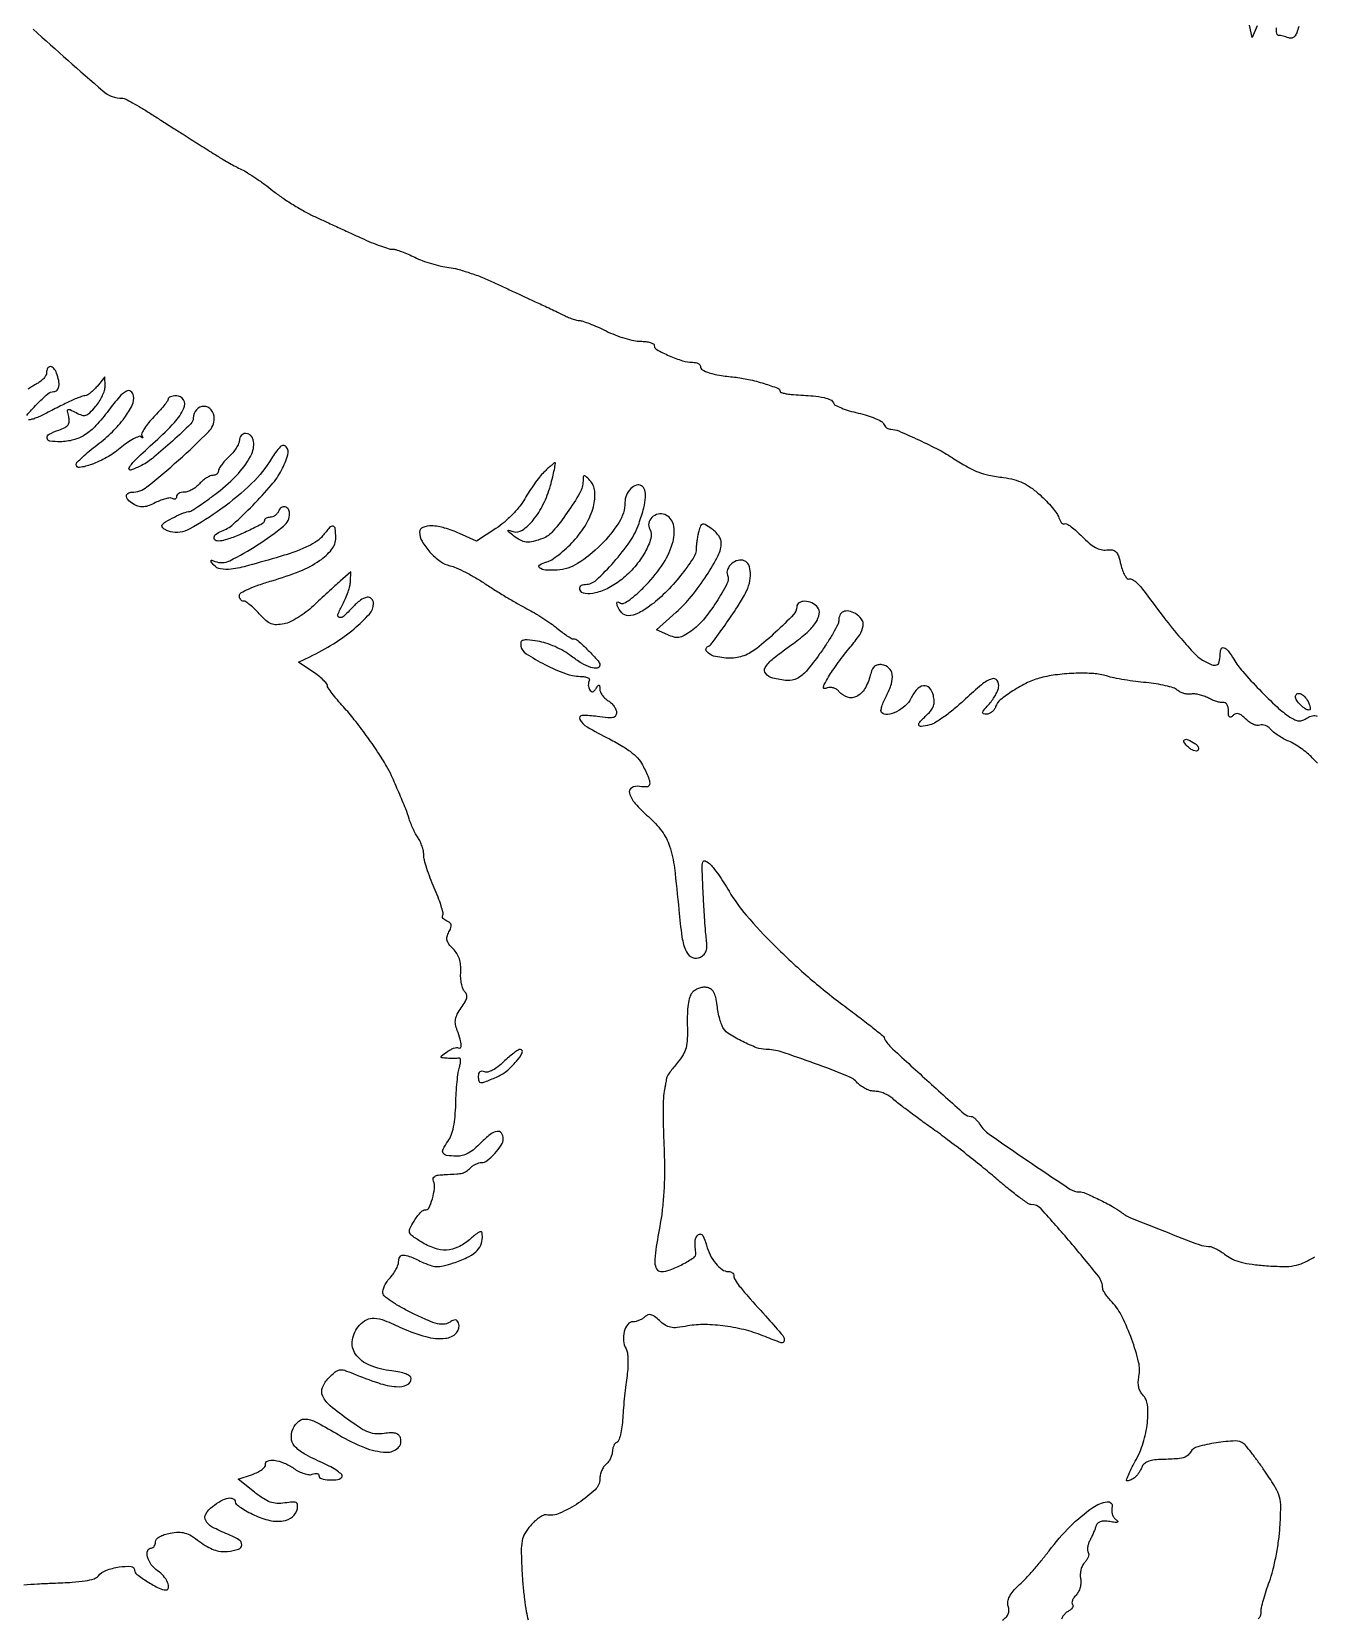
# Model space of a CAD drawing. Extents: x 0 to 1938, y 0 to 2000.
# Drawn here: x 676.5 to 982.5, y 1169.2 to 1547.9 of the extents above; entities that cross this region are included whole.
import ezdxf

# ---------------------------------------------------------------- set-up
doc = ezdxf.new("R2010")
doc.units = 0

msp = doc.modelspace()

# ---------------------------------------------------------------- linework, layer by layer
for points in [[(676.806145, 1548.489458, 0.005051), (693.426925, 1533.769914, 0.180602), (698.167127, 1532, -0.118816), (698.795664, 1531.848501, -0.007071), (700.534502, 1530.927299, -0.010315), (702.586362, 1529.747137, -0.007408), (704.830532, 1528.348252, 0.000751), (707.293769, 1526.766895, 0.000564), (710.009594, 1525.033452, 0.00057), (712.56892, 1523.408056, 0.00131), (714.5, 1522.191814, -0.000651), (716.214574, 1521.115086, -0.00052), (718.059375, 1519.950545, -0.000526), (719.76433, 1518.869289, -0.001333), (721, 1518.079188, 0.010831), (722.17283, 1517.36028, 0.005837), (723.646875, 1516.523008, 0.005811), (725.169509, 1515.704447, 0.009092), (726.5, 1515.039505, -0.027655), (727.960278, 1514.240657, -0.010007), (729.943572, 1512.952896, -0.009889), (732.063367, 1511.453346, -0.011604), (734.010032, 1509.946697, 0.020297), (736.133244, 1508.361639, 0.011685), (738.80792, 1506.619487, 0.011663), (741.580389, 1504.992698, 0.019076), (744.010032, 1503.761087, -0.000031), (746.522822, 1502.605399, -0.000018), (749.558194, 1501.209008, -0.000018), (752.612374, 1499.803704, -0.000029), (755.188075, 1498.618269, 0.009795), (757.483301, 1497.615765, 0.01185), (759.675795, 1496.769116, 0.010522), (761.542507, 1496.142679, 0.075827), (762.477913, 1496, -0.070011), (763.334604, 1495.879453, -0.016209), (764.723635, 1495.431437, -0.016424), (766.303629, 1494.805373, -0.01541), (767.873639, 1494.064465, 0.028286), (769.63783, 1493.286786, 0.01677), (771.816987, 1492.552294, 0.016754), (774.047211, 1491.963656, 0.027548), (775.970113, 1491.634636, -0.0378), (778.076857, 1491.22958, -0.014249), (780.951533, 1490.359175, -0.01402), (784.038715, 1489.23037, -0.016591), (786.886312, 1487.986758, 0.001077), (789.675071, 1486.664371, 0.000954), (792.585354, 1485.29881, 0.000957), (795.211492, 1484.078797, 0.002923), (797, 1483.264732, -0.003122), (798.533833, 1482.565848, -0.002194), (800.251573, 1481.761003, -0.002214), (801.889031, 1480.976097, -0.004636), (803.154292, 1480.348145, 0.017392), (804.269237, 1479.829806, 0.01708), (805.424188, 1479.386831, 0.017236), (806.46181, 1479.068567, 0.06005), (807.154292, 1478.968728, -0.077896), (807.946505, 1478.825623, -0.009965), (809.573448, 1478.224139, -0.011461), (811.486957, 1477.421949, -0.009318), (813.5, 1476.477871, 0.022299), (815.652735, 1475.53564, 0.019308), (817.985937, 1474.738103, 0.019749), (820.157604, 1474.180655, 0.052288), (821.75, 1474.009143, -0.028743), (822.995203, 1473.933986, -0.044915), (824.045313, 1473.712878, -0.056205), (824.779844, 1473.393987, -0.268409), (825, 1473.01342, 0.275386), (825.593192, 1472.018078, 0.020358), (828.559612, 1470.566107, 0.027394), (831.758161, 1469.363242, 0.076381), (834.122124, 1469, -0.047692), (834.840819, 1468.931292, -0.067684), (835.448374, 1468.726045, -0.087854), (835.85788, 1468.423557, -0.192146), (836, 1468.067388, 0.265904), (836.476341, 1467.235017, 0.055024), (838.076682, 1466.517855, 0.037938), (840.594591, 1465.913618, 0.015132), (844.116539, 1465.455245, -0.029322), (847.512713, 1464.914888, -0.021727), (851.1874, 1463.937893, -0.013338), (854.468711, 1462.814031, -0.313214), (855, 1462.049112, 0.323776), (855.163055, 1461.823706, 0.022944), (855.954687, 1461.602554, 0.025461), (857.004223, 1461.41631, 0.015815), (858.25, 1461.300009, -0.006265), (862.901591, 1460.955216, -0.030169), (865.526517, 1460.56698, -0.056856), (867.061358, 1460.057076, -0.206569), (867.731027, 1459.307345, 0.194848), (868.185879, 1458.774413, 0.022628), (869.638166, 1458.101044, 0.024514), (871.515611, 1457.437154, 0.017679), (873.665352, 1456.875582, -0.019258), (875.822745, 1456.304732, -0.025797), (877.724393, 1455.61323, -0.024759), (879.197203, 1454.90204, -0.178104), (879.708122, 1454.318237, 0.076702), (879.996331, 1453.814301, 0.064899), (880.438028, 1453.387232, 0.066794), (880.95979, 1453.098417, 0.093311), (881.482558, 1453, -0.102158), (883.326582, 1452.619264, -0.007318), (888.120512, 1450.46776, -0.011245), (892.96074, 1448.07584, -0.025084), (896.5, 1445.9944, 0.016007), (899.706875, 1444.029261, 0.038444), (902.225377, 1442.840804, 0.039919), (904.838572, 1442.077292, 0.018508), (908.327866, 1441.487466, -0.032282), (910.825007, 1440.994293, -0.046065), (912.945152, 1440.216552, -0.044689), (914.933598, 1439.043525, -0.028112), (917.035166, 1437.349264, -0.017681), (918.565332, 1435.865301, -0.018762), (919.955584, 1434.305058, -0.018724), (921.046763, 1432.878243, -0.07718), (921.529297, 1431.907693, 0.041728), (921.820716, 1431.200228, 0.071179), (922.189482, 1430.679584, 0.106841), (922.572199, 1430.418014, 0.239486), (922.913544, 1430.446567, -0.278466), (923.390577, 1430.45153, -0.023937), (924.454045, 1429.753819, -0.026143), (925.720757, 1428.727862, -0.016995), (927.077154, 1427.420397, 0.024014), (928.774035, 1425.830056, 0.051084), (930.254326, 1424.811019, 0.066852), (931.616522, 1424.286877, 0.087938), (932.943562, 1424.209309, -0.062675), (934.29315, 1424.198314, -0.169372), (935.136024, 1423.771336, -0.112984), (935.733407, 1422.777752, -0.020743), (936.318304, 1420.703449, 0.028298), (936.744398, 1419.275259, 0.046068), (937.281271, 1418.130686, 0.060027), (937.840733, 1417.395622, 0.288114), (938.329298, 1417.276433, -0.199232), (938.891332, 1417.236143, -0.046666), (939.708869, 1416.725701, -0.041031), (940.610076, 1415.913623, -0.030389), (941.46895, 1414.88268, 0.005764), (946.578707, 1408.096102, 0.012583), (950.683696, 1403.041156, 0.014614), (953.947564, 1399.441029, 0.071145), (956.112059, 1397.750471, 0.031614), (958.062565, 1396.789394, 0.188156), (959.176599, 1396.764161, 0.254394), (959.809531, 1397.481076, 0.05632), (960, 1399.166667, -0.087192), (960.243851, 1400.554386, -0.404183), (960.907105, 1400.878623, -0.156298), (961.926365, 1400.1454, -0.02589), (963.279924, 1398.103272, 0.047479), (965.395865, 1395.191738, 0.011892), (969.391412, 1390.877972, 0.012243), (973.620161, 1386.732874, 0.040829), (976.666752, 1384.322618, 0.035285), (977.870443, 1383.637967, 0.100406), (978.801409, 1383.403745, 0.107567), (979.711692, 1383.558105, 0.044019), (980.835476, 1384.129326, -0.085136), (982.076499, 1384.637113, -0.148962), (983.174181, 1384.552174, -0.078331)], [(968.840286, 1549.3151), (967.680573, 1546.5), (967.02169, 1549.5, -0.026364)], [(978.762345, 1549.162667, -0.025692), (978.275871, 1547.617012, -0.090316), (977.745058, 1546.724286, -0.161767), (977.119312, 1546.354736, -0.145798), (976.36699, 1546.412667, 0.017051), (975.715479, 1546.637508, 0.015119), (975.023647, 1546.827471, 0.01536), (974.39035, 1546.960482, 0.044104), (973.943213, 1547, -0.314299), (973.642074, 1547.210045, -0.063844), (973.488485, 1547.880521, -0.046592), (973.484076, 1548.848404, -0.027215)], [(674.597927, 1177.194523, -0.00908), (677.85271, 1177.439716, -0.00604), (681.591093, 1177.607876, 0.008148), (686.124647, 1177.830952, 0.023748), (689.237879, 1178.184089, 0.032242), (691.347904, 1178.666792, 0.153202), (692.362209, 1179.350928, -0.136882), (694.174715, 1180.659628, -0.048767), (697.292132, 1181.475041, -0.052921), (700.151177, 1181.625668, -0.398743), (701, 1180.730525, 0.238433), (701.512749, 1179.716407, 0.018468), (704.106839, 1177.950773, 0.023074), (706.844551, 1176.403049, 0.117639), (708.533927, 1176, 0.395325), (709.093843, 1176.524698, 0.121056), (708.871098, 1177.777044, 0.070414), (707.880638, 1179.365464, 0.073282), (706.5, 1180.591957, -0.09021), (704.992879, 1182.024326, -0.090326), (704.087534, 1183.895061, -0.149359), (704.125846, 1185.370434, -0.32262), (705, 1186, 0.143958), (705.381343, 1186.112118, 0.099489), (705.70625, 1186.427314, 0.083885), (705.925184, 1186.898625, 0.066971), (706, 1187.454687, -0.184204), (706.242359, 1188.09022, -0.07515), (706.965936, 1188.690009, -0.056292), (708.081986, 1189.201376, -0.032946), (709.507785, 1189.567438, -0.039264), (711.46586, 1189.777672, -0.077263), (713.015438, 1189.581779, -0.068101), (714.555437, 1188.901504, -0.024918), (716.522674, 1187.550503, 0.029375), (718.303895, 1186.350457, 0.048405), (719.947236, 1185.58201, 0.054955), (721.545848, 1185.206239, 0.05496), (723.187878, 1185.187752, 0.04978), (725.822782, 1185.71647, 0.326349), (726.583431, 1186.733029, 0.266588), (725.89105, 1187.972075, 0.039909), (723.234973, 1189.289306, -0.026586), (719.531653, 1191.004655, -0.146195), (717.979788, 1192.531475, -0.268206), (718.012707, 1194.107951, -0.090073), (719.597221, 1195.897814, -0.03752), (721.606137, 1197.247299, -0.078751), (723.362422, 1197.907026, -0.16075), (724.51061, 1197.772515, -0.291729), (725, 1197.005123, 0.224691), (725.237178, 1196.503982, 0.021315), (726.351515, 1195.667204, 0.023978), (727.838287, 1194.748442, 0.016543), (729.600902, 1193.847566, 0.053512), (733.246519, 1192.588727, 0.094257), (736.42017, 1192.469338, 0.133979), (738.686388, 1193.472492, 0.176149), (739.838235, 1195.39854, 0.075255), (739.876437, 1196.352431, 0.264561), (739.528989, 1196.831505, 0.12872), (738.700647, 1196.973712, 0.015565), (736.847951, 1196.755689, -0.048598), (734.981534, 1196.660143, -0.073881), (733.390717, 1196.971811, -0.059878), (731.734576, 1197.79353, -0.021873), (729.607426, 1199.324763), (725.714851, 1202.393901), (729.107426, 1203.577323, 0.029947), (730.388638, 1204.112238, 0.044292), (731.429994, 1204.742005, 0.053448), (732.118135, 1205.36937, 0.240602), (732.25, 1205.880373, -0.377098), (732.730242, 1206.756255, -0.12011), (734.335748, 1206.931904, -0.068084), (736.697913, 1206.288159, -0.054242), (739.004847, 1204.996548, 0.037637), (740.198936, 1204.275023, 0.040516), (741.459236, 1203.760928, 0.044186), (742.602647, 1203.507627, 0.124666), (743.409218, 1203.603537, -0.047709), (744.018745, 1203.772926, -0.087471), (744.532708, 1203.773552, -0.137317), (744.869713, 1203.612334, -0.216193), (745, 1203.325097, 0.335238), (745.565292, 1202.57673, 0.054751), (747.474871, 1202.253756, 0.05226), (749.509082, 1202.347946, 0.220085), (750.50291, 1203.004709, 0.357897), (750.433752, 1203.518455, 0.033568), (749.370492, 1204.382659, 0.031163), (747.792169, 1205.357025, 0.018444), (745.802469, 1206.327714, -0.021693), (741.4365, 1208.492909, -0.090896), (739.176533, 1210.339433, -0.163403), (738.406514, 1212.2645, -0.121616), (738.831539, 1214.529614, -0.118041), (740.206564, 1216.292121, -0.205985), (741.96384, 1216.772777, -0.088464), (744.662325, 1215.891203, -0.012622), (749.741638, 1213, 0.041183), (755.828946, 1209.981048, 0.083384), (761.043024, 1208.860476, 0.200821), (763.85711, 1209.891081, 0.306537), (764.425239, 1212.334229, 0.123778), (763.959934, 1212.996148, 0.115959), (763.226027, 1213.379063, 0.076039), (762.136685, 1213.486407, 0.026834), (760.572448, 1213.318044, -0.05843), (758.665285, 1213.233791, -0.072178), (756.929654, 1213.615874, -0.050676), (754.946755, 1214.603379, -0.014918), (752.126052, 1216.504909, -0.018683), (747.700566, 1219.942028, -0.10772), (745.897478, 1222.27262, -0.209641), (745.834219, 1224.341724, -0.101008), (747.326256, 1226.598983, -0.02388), (748.88905, 1228.019224, -0.128384), (749.922929, 1228.499057, -0.123642), (751.078943, 1228.421626, -0.021481), (753.146712, 1227.653044, 0.019512), (759.165262, 1225.388968, 0.059092), (763.445632, 1224.509069, 0.125707), (765.994694, 1224.934593, 0.29713), (767, 1226.476936, 0.249358), (766.706916, 1227.028074, 0.056197), (765.733671, 1227.536023, 0.042277), (764.269895, 1227.963672, 0.021878), (762.385764, 1228.259986, -0.069228), (757.061212, 1229.622265, -0.143008), (753.731069, 1232.275791, -0.198173), (752.963503, 1235.666339, -0.142686), (754.678059, 1239.196753, -0.091691), (756.363116, 1240.484032, -0.135531), (758.175781, 1240.851608, -0.076621), (760.652047, 1240.291896, -0.015114), (764.849297, 1238.490231, 0.043842), (770.480377, 1236.447087, 0.088048), (775.176992, 1236.0479, 0.184099), (777.776457, 1237.319569, 0.278841), (778.28138, 1239.713938, 0.100883), (777.977043, 1240.224979, 0.201134), (777.557763, 1240.420129, 0.121345), (776.957703, 1240.296701, 0.028476), (776.051603, 1239.800154, -0.123555), (774.810475, 1239.399322, -0.077238), (773.281002, 1239.533724, -0.042285), (771.106812, 1240.269555, -0.009631), (767.570093, 1241.89208, -0.013705), (764.97156, 1243.234315, -0.018108), (762.686832, 1244.605119, -0.015653), (760.891336, 1245.854485, -0.142238), (760.320664, 1246.606746, -0.136949), (760.251279, 1247.341113, -0.053496), (760.540158, 1248.327525, -0.047731), (761.102331, 1249.388708, -0.042933), (761.873486, 1250.365332, 0.033228), (762.687284, 1251.355869, 0.031853), (763.375337, 1252.459109, 0.03348), (763.853627, 1253.510257, 0.090265), (764, 1254.314451, -0.12919), (764.299599, 1255.454624, -0.269795), (765.064839, 1255.902825, -0.098676), (766.546815, 1255.611786, -0.013585), (769.434901, 1254.329653, 0.026275), (771.517077, 1253.467837, 0.075459), (773.049423, 1253.17431, 0.069521), (774.670054, 1253.337226, 0.019944), (777.101119, 1254.033372, 0.029), (780.305977, 1255.301399, 0.072996), (782.400375, 1256.675, 0.102987), (783.581828, 1258.264005, 0.10895), (784, 1260.160322, 0.044749), (783.90167, 1261.256798, 0.415607), (783.547928, 1261.500963, 0.123793), (782.873668, 1261.191759, 0.005802), (780.923275, 1259.588894, -0.063377), (778.154048, 1257.802469, -0.101044), (775.430236, 1257.12165, -0.096295), (772.563841, 1257.55038, -0.053327), (769.361911, 1259.085343, -0.013058), (767.209782, 1260.494395, -0.160289), (766.625472, 1261.26763, -0.196823), (766.678756, 1262.163132, -0.021367), (767.674015, 1264.025298, -0.025978), (768.389679, 1265.104616, -0.03597), (769.145905, 1265.985567, -0.039143), (769.840601, 1266.584227, -0.21029), (770.316763, 1266.689954, 0.342712), (771.205643, 1267.135108, 0.040568), (772.04777, 1269.338393, 0.042534), (772.551185, 1271.835, 0.120671), (772.329157, 1273.584614, -0.149367), (772.283711, 1274.234035, -0.203519), (772.624733, 1274.7035, -0.10086), (773.449995, 1274.995401, -0.024685), (774.893011, 1275.125, 0.005812), (777.885806, 1275.280269, 0.047695), (779.233478, 1275.496066, 0.088589), (780.159467, 1275.921655, 0.044496), (781.15, 1276.75, -0.048179), (781.730725, 1277.228429, -0.037662), (782.441039, 1277.632812, -0.038783), (783.16687, 1277.909941, -0.071923), (783.789707, 1278, 0.170693), (785.150165, 1278.47838, 0.03912), (786.952691, 1280.172667, 0.039979), (788.486866, 1282.156682, 0.138471), (788.966731, 1283.690983, 0.168367), (788.548654, 1285.015821, 0.282771), (787.500536, 1285.434892, 0.123424), (785.807907, 1284.686313, 0.037339), (783.711004, 1282.784514, -0.027515), (782.112133, 1281.27617, -0.048698), (780.6211, 1280.247457, -0.059236), (779.19316, 1279.663357, -0.076345), (777.787392, 1279.497337, -0.026053), (775.461666, 1279.700034, -0.233406), (774.638884, 1280.260073, -0.257208), (774.628367, 1281.210947, -0.030898), (775.773001, 1283.060332, 0.066875), (776.543412, 1284.531356, 0.035808), (777.105883, 1286.5074, 0.02932), (777.472754, 1288.983389, 0.016795), (777.638506, 1292, -0.009535), (777.745826, 1294.656639, -0.010014), (777.953484, 1297.264073, -0.009719), (778.221188, 1299.504212, -0.043416), (778.516275, 1300.79259, 0.031233), (778.737512, 1301.660893, 0.063065), (778.780535, 1302.364434, 0.114128), (778.650268, 1302.79755, 0.318339), (778.377769, 1302.924169, -0.032329), (777.912939, 1302.869638, -0.009259), (777.187638, 1302.845241, -0.009278), (776.366421, 1302.848073, -0.009732), (775.55887, 1302.881579, -0.009107), (774.289668, 1302.98224, -0.383908), (774.120136, 1303.167789, -0.236024), (774.258082, 1303.448785, -0.004876), (775.547842, 1304.411324, -0.032355), (776.342596, 1304.917028, -0.04143), (777.134528, 1305.26991, -0.046728), (777.816199, 1305.438884, -0.177626), (778.238972, 1305.352307, 0.352758), (778.738715, 1305.414943, 0.209732), (778.959075, 1306.010503, 0.058823), (778.706281, 1307.427056, 0.017305), (777.992433, 1309.519903, -0.045215), (777.58165, 1310.987296, -0.08965), (777.577117, 1312.19159, -0.080329), (778.000352, 1313.405905, -0.030782), (778.949024, 1314.928411, 0.023162), (779.856782, 1316.337002, 0.081161), (780.240129, 1317.342693, 0.132205), (780.191805, 1318.138115, 0.115975), (779.752481, 1318.847519, -0.111237), (779.321309, 1319.529424, -0.036142), (779.001314, 1320.685561, -0.03397), (778.821493, 1322.062561, -0.032308), (778.825239, 1323.474761, 0.039316), (778.806207, 1325.152069, 0.057167), (778.506514, 1326.599643, 0.061401), (777.909796, 1327.86386, 0.055494), (777.006431, 1328.993569, -0.032933), (776.012929, 1330.127339, -0.104002), (775.579044, 1331.033743, -0.125038), (775.587723, 1331.938674, -0.058321), (776.020206, 1333.037755, 0.032742), (776.48722, 1334.067074, 0.136092), (776.547894, 1334.739764, 0.186044), (776.250278, 1335.226881, 0.072139), (775.548868, 1335.619621, -0.057063), (774.998388, 1335.906494, -0.087713), (774.613352, 1336.279398, -0.118294), (774.450056, 1336.675608, -0.179133), (774.523009, 1337.03723, 0.202579), (774.612882, 1337.616867, 0.013134), (774.144825, 1339.293786, 0.017461), (773.444537, 1341.31598, 0.012024), (772.517266, 1343.556876, -0.012651), (771.553629, 1345.893954, -0.013823), (770.739447, 1348.209302, -0.013357), (770.152558, 1350.221574, -0.064357), (770, 1351.401924, 0.050721), (769.901595, 1352.369499, 0.029229), (769.598943, 1353.501949, 0.028946), (769.157644, 1354.614991, 0.042552), (768.6347, 1355.527494, -0.026574), (768.058178, 1356.462964, -0.014884), (767.453572, 1357.654951, -0.014818), (766.912766, 1358.899204, -0.023306), (766.53107, 1360, 0.024023), (765.697541, 1362.392783, 0.0054), (764.040888, 1366.377147, 0.005423), (762.297595, 1370.326503, 0.023639), (761.131623, 1372.600408, 0.016489), (758.99367, 1376.05602, 0.010428), (756.286553, 1379.946865, 0.010449), (753.435643, 1383.699929, 0.017317), (750.858605, 1386.727657, -0.00978), (749.38045, 1388.412209, -0.013739), (748.133465, 1389.975888, -0.009954), (747.167733, 1391.312135, -0.152645), (747, 1391.848755, 0.184981), (746.818507, 1392.322541, 0.020401), (745.992867, 1393.169846, 0.022714), (744.884657, 1394.126496, 0.016496), (743.571463, 1395.091467), (740.142927, 1397.440738), (742.821463, 1398.717067, 0.029206), (748.453924, 1401.81658, 0.033886), (753.399438, 1405.416466, 0.034548), (757.031769, 1408.910741, 0.186027), (758, 1411.423077, 0.192343), (757.544591, 1412.563126, 0.25355), (756.498506, 1412.902921, 0.116789), (754.880137, 1412.189721, 0.042275), (753, 1410.5, -0.017146), (750.821088, 1408.334469, -0.271936), (749.841109, 1408.118414, -0.439269), (749.525283, 1408.808923, -0.023315), (750.690744, 1411.25, 0.023169), (751.363524, 1412.658089, 0.019649), (751.944547, 1414.20122, 0.020104), (752.362262, 1415.650548, 0.051215), (752.51265, 1416.732878), (752.592451, 1418.965756), (750.046536, 1416.732878, 0.004262), (748.803728, 1415.623998, 0.001706), (747.120659, 1414.08583, 0.001688), (745.317628, 1412.415425, 0.00213), (743.661217, 1410.857181, -0.028173), (741.959211, 1409.415435, -0.024258), (740.021122, 1408.095304, -0.024987), (738.141831, 1407.06988, -0.062225), (736.660906, 1406.570492, -0.042946), (734.87664, 1406.364195, -0.104061), (733.577532, 1406.598051, -0.08813), (732.354246, 1407.367183, -0.025097), (730.764096, 1408.963311, 0.017056), (729.642258, 1410.126165, 0.022144), (728.533974, 1411.107973, 0.020583), (727.561806, 1411.831066, 0.150715), (727.014096, 1412, -0.127315), (726.627356, 1412.100098, -0.100755), (726.297891, 1412.381777, -0.089554), (726.076399, 1412.803136, -0.076482), (726, 1413.299666, -0.26928), (726.373815, 1413.943437, -0.021963), (728.175897, 1414.869545, -0.023623), (730.649058, 1415.867573, -0.013083), (733.75, 1416.861428, 0.023706), (740.434627, 1419.161522, 0.053572), (745.162184, 1421.657959, 0.078213), (748.026969, 1424.321404, 0.167977), (749, 1427.136001, 0.025849), (748.887456, 1429.311458, 0.347093), (748.366581, 1429.846973, 0.247017), (747.537425, 1429.541254, 0.016676), (745.860609, 1427.549923, -0.079436), (744.518916, 1426.310641, -0.034006), (742.393806, 1425.096098, -0.026688), (739.49931, 1423.879595, -0.013252), (735.716689, 1422.634456, -0.006062), (728.150984, 1420.464022, -0.034213), (724.035521, 1419.634693, -0.072347), (721.515981, 1419.66994, -0.181877), (719.945776, 1420.565336, -0.009263), (719.29905, 1421.374643, -0.229636), (719.242648, 1421.646962, -0.428457), (719.418438, 1421.746214, -0.017703), (720.177936, 1421.485214, 0.209733), (723.696902, 1421.650957, 0.027604), (730.354129, 1425.424991, 0.027128), (736.549969, 1429.896779, 0.22661), (738, 1432.931881, 0.145171), (737.69982, 1433.943973, 0.191568), (736.921591, 1434.494391, 0.204853), (736.019699, 1434.342287, 0.159634), (735.385948, 1433.563382, -0.071345), (735.052528, 1432.965703, -0.06366), (734.553054, 1432.459243, -0.066843), (733.97037, 1432.116502, -0.099885), (733.393011, 1432, 0.051806), (732.859187, 1431.94454, 0.070979), (732.405827, 1431.779687, 0.090203), (732.098881, 1431.53631, 0.178145), (731.988527, 1431.25, -0.271666), (731.541481, 1430.51397, -0.00999), (728.52558, 1428.965013, -0.018245), (725.227918, 1427.500271, -0.027492), (722.25, 1426.491746, -0.090215), (720.713748, 1426.350583, -0.325413), (720.015574, 1426.959877, -0.287476), (720.344456, 1427.902202, -0.083474), (721.75, 1428.685801, 0.098741), (724.504198, 1430.332524, 0.014592), (729.205201, 1434.844627, 0.016861), (733.677828, 1439.713577, 0.05695), (736.097185, 1443.284296, 0.04386), (737.596017, 1446.888883, 0.261538), (737.196134, 1448.810045, 0.444076), (735.77737, 1448.835772, 0.054938), (733.687932, 1446.048856, -0.068434), (728.983603, 1440.113618, -0.034231), (721.615525, 1433.964179, -0.030564), (714.044714, 1429.154726, -0.18992), (709.56906, 1428.572023, -0.039194), (708.63236, 1428.886863, -0.070025), (707.937802, 1429.305492, -0.109937), (707.582696, 1429.754122, -0.256444), (707.60405, 1430.168357, -0.12482), (708.395728, 1430.934281, -0.01602), (710.49913, 1432.052087, -0.01909), (712.706254, 1433.033127, -0.066096), (714.218579, 1433.416206, 0.118233), (714.69026, 1433.589164, 0.003565), (716.435537, 1434.767769, 0.006882), (718.474615, 1436.207714, 0.00468), (720.7566, 1437.899605, 0.045389), (725.760367, 1442.4507, 0.074976), (728.943751, 1447.181082, 0.165987), (729.321212, 1450.486478, 0.352478), (727.440983, 1452, 0.112726), (726.891291, 1451.874476, 0.100204), (726.423289, 1451.519622, 0.09422), (726.10929, 1450.989104, 0.086851), (726, 1450.364671, -0.106452), (725.830568, 1449.577877, -0.034964), (725.265625, 1448.529124, -0.033001), (724.456726, 1447.419672, -0.031866), (723.5, 1446.41242, 0.020757), (722.542881, 1445.448539, 0.025344), (721.734375, 1444.468317, 0.025178), (721.15071, 1443.594085, 0.1354), (721, 1443.047749, -0.127522), (720.896406, 1442.648175, -0.100751), (720.604903, 1442.307776, -0.089485), (720.168846, 1442.078927, -0.07635), (719.654988, 1442, 0.105367), (719.01364, 1441.863329, 0.036283), (718.173392, 1441.4125, 0.034148), (717.29186, 1440.765355, 0.033439), (716.5, 1440, -0.044853), (715.671193, 1439.234689, -0.038833), (714.679733, 1438.5875, -0.040713), (713.682053, 1438.142791, -0.084684), (712.845012, 1438, 0.055452), (712.139242, 1437.921486, 0.075013), (711.541972, 1437.688914, 0.094424), (711.141368, 1437.345025, 0.169892), (711, 1436.940983, -0.104653), (710.92448, 1436.584122, -0.17987), (710.714877, 1436.369268, -0.164687), (710.400092, 1436.332782, -0.085841), (710.029368, 1436.48185, 0.163897), (709.460971, 1436.614138, 0.035382), (708.451329, 1436.443973, 0.033375), (707.254769, 1436.068016, 0.026529), (706.020336, 1435.510516, -0.02791), (704.450908, 1434.806934, -0.066455), (703.209623, 1434.512465, -0.082608), (702.108186, 1434.583754, -0.065574), (700.990969, 1435.004833, -0.060451), (699.643692, 1435.950792, -0.159651), (699.063984, 1436.960325, -0.304595), (699.362095, 1437.692406, -0.149283), (700.369372, 1438, 0.169881), (703.943016, 1439.250273, 0.014425), (711.487577, 1445.63013, 0.013443), (718.694709, 1452.448414, 0.199129), (720, 1455.595959, 0.170812), (719.283776, 1457.63131, 0.223329), (717.53402, 1458.486553, 0.225158), (715.770653, 1457.682639, 0.172078), (715.015313, 1455.671645, -0.198741), (714.42158, 1454.308765, -0.006632), (710.037271, 1450.188921, -0.012542), (705.621603, 1446.34751, -0.050617), (702.65707, 1444.363743, -0.043058), (700.130537, 1443.28803, -0.685991), (699.716315, 1443.795338, -0.072844), (701.267543, 1445.780806, -0.006432), (705.940476, 1450.127748, 0.02191), (710.499204, 1454.639536, 0.077959), (712.782256, 1458.040818, 0.24703), (712.684695, 1460.038064, 0.265386), (711, 1461, 0.03804), (710.234111, 1460.941647, 0.056966), (709.5875, 1460.765547, 0.074839), (709.146194, 1460.50751, 0.226849), (709, 1460.201864, -0.158887), (708.846771, 1459.731842, -0.011312), (707.999803, 1458.624393, -0.015037), (706.899401, 1457.332691, -0.010746), (705.595074, 1455.952539, 0.021371), (704.3318, 1454.557622, 0.031357), (703.356388, 1453.221188, 0.032098), (702.733349, 1452.090475, 0.243031), (702.7554, 1451.500675, -0.020494), (702.938762, 1451.142549, -0.2796), (702.92292, 1451.00302, -0.404685), (702.810199, 1450.986746, -0.027117), (702.531924, 1451.211734, 0.289475), (701.996821, 1451.303911, 0.027122), (700.736, 1450.699223, 0.028178), (699.199086, 1449.740431, 0.018093), (697.525713, 1448.467557, -0.042872), (694.322123, 1446.272184, -0.04085), (690.74004, 1444.614443, -0.050543), (687.869071, 1443.878973, -0.478614), (687.056949, 1444.625, -0.181787), (687.284064, 1445.1273, -0.009779), (688.562656, 1446.359573, -0.014251), (690.187235, 1447.781273, -0.009826), (692.102789, 1449.301207, 0.031145), (695.698413, 1452.412849, 0.039724), (698.574079, 1455.719791, 0.044524), (700.435999, 1458.774742, 0.161168), (700.746818, 1461, 0.191357), (700.082893, 1462.061446, 0.299765), (699.044762, 1462.114665, 0.083894), (697.391407, 1460.725849, 0.014385), (694.816405, 1457.515208, -0.025337), (691.786727, 1453.902641, -0.062136), (689.135435, 1451.677853, -0.078113), (686.419161, 1450.47093, -0.062912), (683.25, 1450.035435, -0.037414), (680.809551, 1450.191568, -0.341605), (680.11275, 1450.904778, -0.312514), (680.606686, 1451.829955, -0.034811), (682.926669, 1452.824592, 0.030946), (684.403784, 1453.444412, 0.120359), (685.157495, 1454.077632, 0.157744), (685.424515, 1454.884522, 0.065707), (685.28036, 1456.035903, -0.016922), (684.985065, 1457.344518, -0.327742), (685.153936, 1457.698323, -0.239671), (685.604492, 1457.708049, -0.010629), (687.039511, 1456.978854, 0.044179), (688.416604, 1456.391595, 0.155173), (689.368658, 1456.385019, 0.119107), (690.296624, 1456.938851, 0.021317), (691.68582, 1458.421132, 0.036227), (692.569023, 1459.612474, 0.032175), (693.310437, 1460.965781, 0.033604), (693.817529, 1462.274413, 0.079583), (693.966731, 1463.305764), (693.933461, 1465.5), (692.056438, 1463.25, -0.024317), (691.263812, 1462.388689, -0.029016), (690.434494, 1461.660938, -0.029893), (689.679196, 1461.141459, -0.136516), (689.170747, 1461, 0.08014), (688.591447, 1460.906549, 0.012053), (687.479882, 1460.508361, 0.013269), (686.180327, 1459.967136, 0.011111), (684.83104, 1459.326336, 0.000142), (683.350358, 1458.581849, 0.000094), (681.650343, 1457.726078, 0.000094), (679.998837, 1456.893947, 0.000184), (678.680767, 1456.228903, -0.022122), (677.560403, 1455.723977, -0.031833), (676.526564, 1455.386485, -0.032846), (675.688266, 1455.228543, -0.230442)], [(675.264972, 1456.318841, -0.017711), (677.661655, 1458.971406, -0.020876), (680.272913, 1461.447662, -0.181226), (681.746753, 1462, 0.215951), (682.525604, 1462.352841, 0.144702), (682.942062, 1463.254593, 0.086686), (682.902896, 1464.668264, 0.041466), (682.393011, 1466.418213, 0.081782), (681.73473, 1467.542729, 0.210307), (680.910232, 1467.954738, 0.293266), (680.254334, 1467.577719, 0.120216), (680, 1466.535184, -0.123341), (679.838426, 1465.89016, -0.054491), (679.339062, 1465.159864, -0.049319), (678.610712, 1464.462586, -0.047281), (677.75, 1463.910221, 0.020896), (676.74382, 1463.336987, 0.011851), (675.573438, 1462.564592, 0.011818)], [(983.215351, 1373.3413, -0.003546), (982, 1374.593648, 0.029188), (980.818989, 1375.691941, 0.01863), (979.329741, 1376.832342, 0.018714), (977.780757, 1377.844601, 0.032833), (976.420394, 1378.545514, -0.022814), (975.150162, 1379.168125, -0.019861), (973.880142, 1379.931273, -0.020331), (972.786187, 1380.714654, -0.054044), (972.097281, 1381.382784, 0.065345), (971.521095, 1381.916945, 0.06398), (970.822618, 1382.288856, 0.06943), (970.112877, 1382.449696, 0.113135), (969.504206, 1382.36324, -0.140303), (968.845522, 1382.305377, -0.055616), (967.970236, 1382.578326, -0.049273), (967.033675, 1383.1045, -0.043794), (966.177319, 1383.822681, 0.030452), (965.185232, 1384.700761, 0.096776), (964.399391, 1385.100609, 0.150524), (963.726555, 1385.086424, 0.116907), (963.1, 1384.7, -0.068652), (962.585599, 1384.310321, -0.341451), (962.25, 1384.359963, -0.170269), (962.047518, 1384.803146, -0.022818), (962, 1385.843837, 0.052547), (961.909927, 1386.698538, 0.087929), (961.638989, 1387.366381, 0.123205), (961.232707, 1387.756271, 0.181927), (960.75, 1387.834032, -0.090469), (960.114355, 1387.821478, -0.029484), (959.194712, 1388.026788, -0.028283), (958.17896, 1388.380563, -0.028372), (957.210723, 1388.8464, 0.037896), (956.201569, 1389.308486, 0.030879), (955.063086, 1389.650588, 0.031892), (953.970125, 1389.834161, 0.067719), (953.114347, 1389.806263, -0.068624), (952.310878, 1389.78152, -0.043536), (951.390286, 1389.961687, -0.043041), (950.499226, 1390.30352, -0.060168), (949.78283, 1390.765272, 0.095314), (948.834014, 1391.286908, 0.019405), (946.979194, 1391.807865, 0.019799), (944.741787, 1392.250736, 0.01743), (942.379206, 1392.537926, -0.011167), (939.86525, 1392.811615, -0.00895), (937.172418, 1393.214944, -0.009066), (934.694619, 1393.67788, -0.022641), (932.909876, 1394.130009, 0.056671), (929.84297, 1394.68861, 0.023759), (925.640634, 1394.770284, 0.023482), (921.181278, 1394.435059, 0.03229), (917.232224, 1393.689714, 0.049818), (914.084668, 1392.538419, 0.029174), (910.576007, 1390.582527, 0.026062), (907.549541, 1388.426541, 0.149184), (906.443498, 1386.821977, -0.074358), (906.102122, 1386.125572, -0.067999), (905.563058, 1385.535206, -0.071551), (904.915812, 1385.136465, -0.10268), (904.258298, 1385, -0.074269), (903.535436, 1385.107969, -0.389233), (903.348974, 1385.424839, -0.12412), (903.636184, 1386.008237, -0.010886), (904.739035, 1387.25, 0.029596), (905.562913, 1388.250641, 0.025143), (906.312339, 1389.396088, 0.02591), (906.888944, 1390.511026, 0.062524), (907.163349, 1391.396256, 0.192554), (906.823746, 1393.031654, 0.342135), (905.589961, 1393.449154, 0.088891), (903.066613, 1392.03663, 0.018537), (899.25341, 1388.660302, -0.01586), (896.844594, 1386.504354, -0.017396), (894.375182, 1384.573731, -0.017063), (892.16155, 1383.076647, -0.078817), (890.743681, 1382.471804, -0.021481), (888.658433, 1382.042698, -0.388098), (888.13495, 1382.385978, -0.259095), (888.331443, 1383.133429, -0.014167), (890.123598, 1384.900522, 0.044118), (891.098595, 1385.984334, 0.084343), (891.633681, 1387.021929, 0.087704), (891.78447, 1388.150024, 0.051), (891.58787, 1389.505921, 0.120007), (890.660357, 1391.266917, 0.252098), (889.251786, 1391.786268, 0.179486), (887.63759, 1390.913104, 0.06831), (886.205966, 1388.743861, -0.100423), (884.867819, 1386.973037, -0.069567), (882.768428, 1385.583751, -0.07789), (880.642391, 1384.948803, -0.234184), (879.247286, 1385.419381, -0.236951), (879.097004, 1385.872753, -0.033148), (879.310691, 1386.867925, -0.03203), (879.747214, 1388.094835, -0.022038), (880.389345, 1389.424385, 0.047546), (881.573777, 1392.233829, 0.111038), (881.761412, 1394.495084, 0.170599), (880.970846, 1396.027342, 0.154757), (879.361641, 1396.803582, 0.075366), (878.310369, 1396.795091, 0.142363), (877.550097, 1396.435915, 0.11287), (876.988982, 1395.652976, 0.037803), (876.541462, 1394.309177, -0.070213), (875.239851, 1391.10722, -0.142924), (873.289691, 1389.251559, -0.197923), (871.099916, 1389.063098, -0.144271), (869.049332, 1390.440559, 0.078976), (868.473894, 1390.945711, 0.067911), (867.740339, 1391.279659, 0.069889), (866.966158, 1391.398281, 0.095009), (866.272054, 1391.274155, -0.084849), (865.568795, 1391.133708, -0.458591), (865.338901, 1391.386158, -0.094922), (865.573891, 1392.118343, -0.007307), (866.595167, 1393.925228, -0.017139), (867.554631, 1395.444309, -0.008007), (868.895143, 1397.347557, -0.007922), (870.366344, 1399.301086, -0.010993), (871.75, 1401.000596, 0.02772), (874.009251, 1403.973307, 0.110994), (874.837686, 1406.088097, 0.193312), (874.461591, 1407.696998, 0.117499), (872.979333, 1409.01106, 0.069779), (871.386583, 1409.59619, 0.154974), (870.113462, 1409.475177, 0.187093), (869.296387, 1408.679425, 0.107589), (869, 1407.317974, -0.119106), (868.775676, 1406.389632, -0.011544), (867.663283, 1404.340163, -0.014136), (866.192246, 1401.933465, -0.010721), (864.449474, 1399.376991, -0.019256), (861.296872, 1395.300552, -0.100311), (859.088301, 1393.536217, -0.136874), (856.714719, 1393.050044, -0.04799), (853.25, 1393.630286, -0.154189), (851.600879, 1394.682221, -0.318732), (851.484834, 1396.131157, -0.091034), (853.388174, 1398.30674, -0.012735), (858.184731, 1401.915452, 0.027471), (861.471181, 1404.543128, 0.063019), (863.54657, 1406.930853, 0.101801), (864.373149, 1408.960431, 0.222721), (863.960312, 1410.547821, 0.113486), (862.617142, 1411.573295, 0.102385), (860.908824, 1411.958904, 0.139823), (859.544884, 1411.596214, 0.264163), (859, 1410.636842, -0.195691), (858.240873, 1408.771514, -0.0126), (853.953101, 1404.592094, -0.017829), (849.444718, 1400.70328, -0.078353), (846.404203, 1398.963578, -0.094447), (843.078482, 1398.375609, -0.059456), (839.155631, 1398.896935, -0.172153), (837.489089, 1400.017265, -0.488491), (837.808212, 1401.166667, 0.138562), (838.77168, 1401.92458, 0.00385), (841.890045, 1406.28174, 0.008629), (844.843959, 1410.63469, 0.023052), (846.7487, 1413.864307, 0.059069), (847.682356, 1416.280299, 0.071211), (847.945843, 1418.697264, 0.089677), (847.529642, 1420.62656, 0.206107), (846.487265, 1421.64326, 0.159739), (844.980896, 1421.718048, 0.110651), (843.462354, 1420.912751, 0.117402), (842.49373, 1419.581625, 0.192769), (842.473862, 1418.20752, -0.215811), (842.350848, 1416.114089, -0.023035), (839.826981, 1411.80514, -0.028771), (836.714081, 1407.566484, -0.065355), (833.809357, 1404.86425, -0.024261), (832.098853, 1403.767235, -0.090553), (830.899332, 1403.341384, -0.10664), (829.733922, 1403.401986, -0.040797), (828.19795, 1403.955669), (825.554197, 1405.160244), (830.230857, 1409.330122, 0.040534), (833.864617, 1413.141098, 0.026269), (837.44529, 1418.072267, 0.024042), (840.261454, 1422.906932, 0.12042), (841, 1425.928996, 0.104011), (840.827825, 1426.74772, 0.049476), (840.296386, 1427.690217, 0.046062), (839.521038, 1428.602651, 0.048625), (838.604717, 1429.33943, 0.014456), (837.110331, 1430.257971, 0.185001), (836.472554, 1430.358511, 0.25259), (836.04019, 1429.991117, 0.027423), (835.618372, 1428.70444, 0.016532), (835.390943, 1427.728285, 0.011583), (835.196923, 1426.615869, 0.011702), (835.060586, 1425.540504, 0.023795), (835.013655, 1424.690009, -0.143986), (834.260739, 1422.199243, -0.024004), (831.293231, 1418.108242, -0.027065), (827.588072, 1413.965258, -0.040046), (823.883924, 1410.800955, -0.037596), (820.98997, 1409.019659, -0.124975), (818.830757, 1408.518789, -0.19536), (817.263207, 1409.193739, -0.114649), (816.179787, 1410.960639, -0.051799), (816.065782, 1411.47469, -0.268167), (816.177151, 1411.731442, -0.254955), (816.461979, 1411.771073, -0.048175), (816.949827, 1411.531008, 0.258554), (817.734688, 1411.493661, 0.039364), (819.131493, 1412.325574, 0.032061), (820.904447, 1413.759151, 0.014936), (823.01987, 1415.826569, 0.047816), (827.187454, 1421.071407, 0.078873), (829.482848, 1426.232716, 0.122941), (829.549381, 1430.29197, 0.248993), (827.509946, 1432.634557, 0.14788), (825.907436, 1432.751387, 0.137566), (824.455956, 1431.969204, 0.150228), (823.703694, 1430.608041, 0.181159), (823.923229, 1429.172699, -0.201085), (824.174904, 1426.961456, -0.056457), (822.804834, 1423.687596, -0.050321), (820.362081, 1420.19026, -0.04771), (817.229689, 1417.181917, -0.046185), (814.126282, 1415.159517, -0.061507), (810.981928, 1413.967401, -0.084885), (808.489439, 1413.792237, -0.291457), (807.271558, 1414.75, -0.134768), (807.23857, 1415.22547, -0.147164), (807.456303, 1415.632812, -0.121215), (807.90576, 1415.906176, -0.076444), (808.515855, 1416, 0.188064), (811.146035, 1417.025554, 0.025929), (815.334884, 1421.299172, 0.030391), (819.217542, 1426.273388, 0.06851), (821.358466, 1430.538642, 0.015523), (822.493941, 1434.24402, 0.050019), (822.920254, 1436.782981, 0.086176), (822.739319, 1438.491212, 0.18708), (821.956195, 1439.527073, 0.222592), (820.724681, 1439.669989, 0.117952), (819.392415, 1438.839674, 0.094831), (818.361538, 1437.298537, 0.10045), (818, 1435.517102, -0.14463), (816.613512, 1430.824124, -0.053024), (812.217705, 1425.393584, -0.05297), (806.721804, 1420.962659, -0.131075), (801.836372, 1419.38684, -0.029843), (799.054703, 1419.40997, -0.153609), (797.636831, 1419.964514, -0.523927), (797.689106, 1420.688594, -0.072027), (799.364065, 1421.376527, 0.082602), (800.530866, 1421.884673, 0.021366), (802.207913, 1423.077601, 0.021142), (804.029269, 1424.621978, 0.020132), (805.744908, 1426.339084, 0.052432), (808.718254, 1430.333069, 0.068767), (810.478297, 1434.520954, 0.085853), (810.809665, 1438.223761, 0.177676), (809.606165, 1440.822407, 0.009078), (808.610813, 1441.782255, 0.214712), (808.25, 1441.904265, 0.363889), (808.0399, 1441.690131, 0.019477), (808, 1440.666249, -0.131036), (807.250569, 1437.855723, -0.022204), (804.248924, 1433.126824, -0.022364), (800.8368, 1428.681882, -0.127702), (798.430392, 1426.973535, -0.026881), (796.09116, 1426.225319, -0.085862), (794.46399, 1426.087466, -0.102019), (793.044885, 1426.511131, -0.047597), (791.44113, 1427.581635, -0.003132), (790.239957, 1428.572935, -0.189212), (790.108058, 1428.814051, -0.538166), (790.226317, 1428.915685, -0.007335), (791.312967, 1428.588857, 0.234783), (793.525276, 1428.933138, 0.068456), (796.115411, 1431.35722, 0.056151), (798.523357, 1435.117109, 0.046526), (800.218811, 1439.561399, 0.006594), (800.76982, 1441.647146, 0.011293), (801.166954, 1443.402411, 0.005241), (801.444816, 1444.851572, 0.467656), (801.32083, 1445, 0.169041), (801.070221, 1444.912782, 0.007985), (800.369066, 1444.339027, 0.012385), (799.550988, 1443.611997, 0.008522), (798.65897, 1442.749879, 0.028414), (797.635504, 1441.602975, 0.012242), (796.399187, 1439.967496, 0.012068), (795.164578, 1438.157724, 0.015628), (794.125833, 1436.43768, -0.042345), (792.919607, 1434.661897, -0.022534), (791.153636, 1432.674105, -0.022269), (789.153168, 1430.792338, -0.032096), (787.213652, 1429.329708), (782.584487, 1426.283815), (778.542244, 1428.119945, 0.035366), (774.971848, 1429.446224, 0.06243), (771.872162, 1429.947302, 0.101906), (769.775367, 1429.592681, 0.309376), (769, 1428.459507, 0.133328), (769.595177, 1426.26718, 0.051028), (771.478699, 1423.695525, 0.050798), (773.906192, 1421.500418, 0.104745), (776.227454, 1420.450043, -0.050484), (777.721091, 1419.959894, -0.013886), (779.956375, 1418.891859, -0.013883), (782.435494, 1417.533417, -0.014089), (784.82307, 1416.045788, 0.006568), (787.29781, 1414.451685, 0.005038), (790.041615, 1412.773061, 0.005095), (792.641044, 1411.254283, 0.012028), (794.61647, 1410.18909, -0.015883), (796.41334, 1409.202225, -0.010531), (798.413168, 1407.962144, -0.010605), (800.30644, 1406.674283, -0.020243), (801.760826, 1405.547798, 0.013798), (802.987491, 1404.572144, 0.017764), (804.169095, 1403.748416, 0.015703), (805.186749, 1403.135815, 0.128314), (805.707265, 1403, -0.186203), (806.793395, 1402.580991, -0.012493), (809.247421, 1400.24218, -0.01251), (811.581284, 1397.78384, -0.185694), (812, 1396.695281, -0.382132), (811.405828, 1396.031364, -0.105832), (809.889671, 1396.183666, -0.056869), (807.662505, 1397.190599, -0.031249), (805.191362, 1398.883753, 0.036205), (803.43135, 1400.064231, 0.026096), (801.318386, 1401.127584, 0.026311), (799.136778, 1401.952375, 0.040501), (797.171998, 1402.408043, 0.010059), (794.699452, 1402.723289, 0.096016), (793.644058, 1402.63363, 0.268252), (793.200649, 1402.176753, 0.107682), (793.171998, 1401.274291, 0.208701), (794.411517, 1399.440124, 0.022899), (798.926158, 1396.859906, 0.02785), (803.805723, 1394.694021, 0.087883), (807.309017, 1394.032096, -0.031842), (808.378683, 1393.951626, -0.075514), (809.141874, 1393.724303, -0.152444), (809.505491, 1393.390422, -0.276495), (809.5, 1393, 0.086898), (809.314318, 1392.535401, 0.059611), (809.264443, 1391.968638, 0.05825), (809.350389, 1391.390895, 0.072509), (809.565983, 1390.893237, 0.079241), (809.9263, 1390.475495, 0.218762), (810.291912, 1390.374236, 0.167837), (810.678736, 1390.582121, 0.045108), (811.109687, 1391.143237, -0.013169), (811.584637, 1391.850875, -0.289208), (811.804832, 1391.941462, -0.343642), (811.951457, 1391.779596, -0.015974), (811.984687, 1390.990547, 0.105471), (812.134416, 1390.321948, 0.050164), (812.583002, 1389.557596, 0.046605), (813.233773, 1388.821726, 0.048864), (814, 1388.232073, -0.052157), (814.765053, 1387.635282, -0.048258), (815.4125, 1386.878463, -0.051615), (815.855157, 1386.083538, -0.101585), (816, 1385.377982, -0.152924), (815.758434, 1384.606626, -0.194413), (815.139743, 1384.201484, -0.075225), (813.896837, 1384.144812, -0.011062), (811.390783, 1384.464107, 0.043092), (807.810581, 1384.688949, 0.559805), (807.263094, 1383.747438, 0.138801), (808.952842, 1382.004195, 0.01283), (814.28101, 1379.096988, -0.016141), (817.48216, 1377.322742, -0.036124), (819.759291, 1375.729183, -0.04724), (821.362288, 1374.152177, -0.064112), (822.458667, 1372.445859, -0.014523), (823.741209, 1369.527149, -0.147706), (823.861038, 1368.223875, -0.338128), (823.20242, 1367.649624, -0.063545), (821.5, 1367.755249, 0.173363), (819.614205, 1367.461688, 0.352635), (819.072661, 1366.162794, 0.111391), (820.43031, 1363.706295, 0.030264), (823.594346, 1360.554106, -0.051094), (826.803998, 1357.078829, -0.082212), (828.659828, 1353.510019, -0.048697), (829.807613, 1348.332508, -0.008357), (830.855368, 1338.306669, 0.014505), (831.613321, 1331.825705, 0.071472), (832.656188, 1328.306988, 0.192779), (834.124708, 1326.913797, 0.220889), (836.041905, 1327.022427, 0.083186), (836.879895, 1327.669294, 0.106895), (837.3745, 1328.50493, 0.081486), (837.557401, 1329.646691, 0.031486), (837.450173, 1331.251414, -0.012116), (837.262404, 1333.025593, -0.002903), (837.039249, 1335.979365, -0.002981), (836.82289, 1339.374659, -0.002948), (836.646164, 1342.784723, -0.002747), (836.427387, 1348.198773, -0.064877), (836.57172, 1349.71863, -0.455735), (837.106171, 1350.004604, -0.093182), (838.147422, 1349.366585, -0.042078), (839.057045, 1348.392372, -0.011819), (840.306548, 1346.72595, -0.01183), (841.635193, 1344.767459, -0.012208), (842.855336, 1342.768438, 0.047569), (846.952851, 1337.012616, 0.018035), (853.682397, 1329.785964, 0.017498), (861.698311, 1322.319221, 0.019044), (870, 1315.64888, -0.003198), (873.663592, 1312.891569, -0.00489), (876.801521, 1310.449381, -0.001859), (879.46332, 1308.319448, -0.123183), (879.813689, 1307.855769, 0.10535), (881.419733, 1305.567084, 0.003189), (890.025109, 1297.668389, 0.002084), (898.972335, 1289.628108, 0.184008), (900.621284, 1289, -0.146325), (901.046927, 1288.87271, -0.039947), (901.606534, 1288.437472, -0.036811), (902.191031, 1287.817963, -0.031133), (902.714837, 1287.085011, 0.100423), (904.876928, 1284.803009, 0.003975), (914.384203, 1278.239263, 0.002995), (924.191262, 1271.668516, 0.147127), (926.413981, 1271, -0.103993), (927.81208, 1270.706036, -0.009254), (931.094881, 1269.188574, -0.012579), (934.326847, 1267.519694, -0.042912), (936.295753, 1266.208281, 0.071394), (938.626089, 1264.840359, 0.003684), (946.744589, 1261.589283, 0.003104), (955.019801, 1258.405124, 0.090524), (957.239125, 1258, -0.090266), (957.987776, 1257.863735, -0.026312), (959.065229, 1257.391979, -0.025515), (960.244765, 1256.722357, -0.024797), (961.361682, 1255.930141, 0.060401), (962.984806, 1254.944214, 0.041764), (965.011655, 1254.223304, 0.03228), (967.618698, 1253.711884, 0.014952), (971.055379, 1253.369601, 0.012523), (975.173918, 1253.186933, 0.050256), (977.683732, 1253.391048, 0.061692), (979.840151, 1254.069475, 0.02552), (982.558839, 1255.481614, 0.014972)], [(969.075787, 1169.135576, 0.105524), (969.475898, 1169.514062, 0.090294), (969.731088, 1170.081239, 0.071957), (969.797531, 1170.75, -0.066278), (969.885337, 1171.748374, -0.011343), (970.344288, 1173.601562, -0.012192), (970.989796, 1175.765978, -0.010609), (971.768604, 1178, 0.027554), (972.588701, 1180.636554, 0.01352), (973.354226, 1184.069077, 0.01337), (973.959246, 1187.687931, 0.018921), (974.288804, 1190.937285, 0.011396), (974.481199, 1195.691174, 0.068174), (974.188876, 1198.146925, 0.072434), (973.251231, 1200.369425, 0.013776), (970.870046, 1204.073002, 0.006197), (969.285106, 1206.334234, 0.007486), (967.73952, 1208.415726, 0.006476), (966.392473, 1210.127815, 0.049663), (965.67509, 1210.854688, 0.186345), (963.596116, 1211.55348, 0.027327), (959.090218, 1211.106638, 0.027177), (954.661611, 1210.172771, 0.190605), (952.92391, 1208.882056, -0.084389), (952.137575, 1207.992036, -0.110025), (951.166257, 1207.511257, -0.047368), (949.529638, 1207.270955, -0.005156), (945.718615, 1207.11535, 0.028311), (943.970137, 1206.962669, 0.063854), (942.691141, 1206.606986, 0.088493), (941.815717, 1206.039294, 0.116905), (941.291557, 1205.25, -0.058013), (940.670845, 1204.026097, -0.058917), (939.788301, 1202.984555, -0.064853), (938.787844, 1202.269377, -0.117682), (937.820396, 1202.015313, -0.522111), (937.670463, 1202.220534, -0.015692), (938.113442, 1203.387574, -0.018664), (938.811162, 1204.902988, -0.010214), (939.772336, 1206.708342, 0.052191), (941.654814, 1211.094972, 0.04788), (942.65703, 1215.905547, 0.051332), (942.687328, 1220.151408, 0.174221), (941.524831, 1222.618026, -0.081159), (940.941323, 1223.429458, -0.065423), (940.592013, 1224.446573, -0.057813), (940.490905, 1225.638074, -0.041662), (940.642985, 1226.964923, 0.109869), (940.569851, 1230.371615, 0.02664), (938.930173, 1235.795119, 0.028095), (936.643239, 1241.158809, 0.070924), (934.25, 1244.650866, -0.014972), (933.388398, 1245.648251, -0.019258), (932.660938, 1246.617128, -0.017368), (932.122155, 1247.456249, -0.134822), (932, 1247.901041, 0.169608), (930.964088, 1250.867043, 0.008413), (924.298815, 1258.96164, 0.007419), (917.313649, 1266.917446, 0.211949), (914.874569, 1268, -0.155072), (914.159113, 1268.227361, -0.006336), (911.943873, 1269.835938, -0.010534), (909.351578, 1271.855294, -0.007222), (906.49289, 1274.25, 0.007293), (903.159479, 1277.041574, 0.004314), (899.105271, 1280.279687, 0.004316), (895.002028, 1283.442533, 0.007393), (891.518408, 1286, -0.00314), (888.420429, 1288.234048, -0.00365), (885.503373, 1290.398438, -0.00325), (883.060947, 1292.263469, -0.021762), (881.89483, 1293.25, 0.052166), (880.997574, 1293.920066, 0.036456), (879.867759, 1294.485938, 0.036868), (878.691048, 1294.872947, 0.061087), (877.654988, 1295, -0.069513), (876.626698, 1295.143653, -0.042019), (875.474399, 1295.579481, -0.041288), (874.380536, 1296.217622, -0.056207), (873.524705, 1296.972701, 0.114128), (871.130768, 1298.638611, 0.007461), (863.19576, 1301.677729, 0.009083), (855.267567, 1304.417087, 0.078791), (851.59141, 1305, -0.092345), (849.425457, 1305.403471, -0.022924), (846.108463, 1306.861643, -0.022097), (842.954704, 1308.601806, -0.10903), (841.5, 1310, -0.062709), (841.081277, 1310.839333, -0.017812), (840.646875, 1312.234375, -0.017645), (840.264917, 1313.858604, -0.017833), (840, 1315.5, 0.023428), (839.653464, 1317.504321, 0.081135), (839.166768, 1318.722971, 0.124591), (838.448945, 1319.434525, 0.098111), (837.412495, 1319.798257, 0.072662), (836.51681, 1319.795433, 0.053148), (835.553021, 1319.544796, 0.053428), (834.669759, 1319.09905, 0.076134), (834.013762, 1318.516582, 0.104943), (833.472294, 1317.485604, 0.0318), (833.100436, 1315.748654, 0.027374), (832.893944, 1313.52484, 0.016965), (832.883636, 1310.901148, -0.015366), (832.881167, 1307.52902, -0.055773), (832.576341, 1305.410287, -0.072401), (831.859365, 1303.709132, -0.039041), (830.532368, 1301.856098, 0.008831), (829.556826, 1300.654274, 0.011963), (828.721408, 1299.53283, 0.009008), (828.068827, 1298.57551, 0.117322), (827.923489, 1298.173275, -0.012853), (827.870372, 1297.79322, -0.002495), (827.753453, 1297.110274, -0.002651), (827.608876, 1296.315074, -0.002448), (827.452084, 1295.5, 0.035546), (827.191155, 1293.404447, 0.012824), (827.109544, 1290.401435, 0.007928), (827.173692, 1285.925827, 0.001901), (827.426182, 1278.5, -0.015683), (827.449142, 1274.927622, -0.010124), (827.262232, 1270.79375, -0.010178), (826.914971, 1266.755707, -0.018866), (826.443319, 1263.5, 0.005947), (825.363402, 1257.197582, 0.04286), (825.141479, 1254.126695, 0.128486), (825.563306, 1252.597146, 0.267663), (826.598871, 1252, 0.089701), (828.806305, 1252.399228, 0.031759), (831.748152, 1253.717714, 0.025746), (834.40058, 1255.294418, 0.282567), (834.897452, 1256.371503, -0.041611), (834.790102, 1259.404433, -0.226823), (835.547716, 1260.811596, -0.455523), (836.571203, 1260.578348, -0.061899), (837.469503, 1258.25, 0.055377), (838.324427, 1255.945315, 0.056741), (839.658959, 1253.904903, 0.06392), (841.19884, 1252.468763, 0.156993), (842.654988, 1252, -0.072708), (843.168952, 1251.924865, -0.087472), (843.604903, 1251.70625, -0.100499), (843.896341, 1251.381344, -0.133491), (844, 1251, 0.136318), (844.280865, 1249.988962, 0.031961), (845.291048, 1248.530709, 0.014194), (847.307697, 1246.127306, 0.001552), (852.116172, 1240.75, -0.007143), (855.652144, 1236.705615, -0.216832), (856.011595, 1235.441755, -0.470203), (855.263989, 1234.991805, -0.014628), (851.4664, 1236.449592, 0.036016), (846.968759, 1237.958942, 0.028717), (841.946896, 1238.947453, 0.029456), (837.060927, 1239.329547, 0.050806), (833, 1238.994268, -0.018429), (830.458934, 1238.617899, -0.074128), (828.89476, 1238.677043, -0.096763), (827.635376, 1239.178165, -0.044604), (826.236756, 1240.265388, 0.025007), (825.054511, 1241.261026, 0.097545), (824.200283, 1241.679418, 0.158766), (823.484086, 1241.640756, 0.104519), (822.786756, 1241.186756, -0.059396), (822.209255, 1240.732279, -0.039026), (821.454104, 1240.34861, -0.03901), (820.647993, 1240.08675, -0.059096), (819.916577, 1240, 0.232508), (818.659327, 1239.381946, 0.102056), (817.824991, 1237.670462, 0.085388), (817.648857, 1235.46853, 0.105302), (818.256946, 1233.505347, -0.093456), (818.576339, 1232.553784, -0.024691), (818.718119, 1230.94853, -0.024169), (818.700099, 1229.072538, -0.022733), (818.502471, 1227.167912, 0.007794), (818.210962, 1224.993408, 0.004047), (817.91144, 1222.271037, 0.004023), (817.648883, 1219.46939, 0.006112), (817.470098, 1217.030457, -0.017765), (817.264223, 1214.903114, -0.025913), (816.920054, 1213.051893, -0.023948), (816.502938, 1211.620305, -0.233521), (816.067676, 1211.189225, 0.130511), (815.659077, 1210.920761, 0.067361), (815.31363, 1210.410824, 0.0598), (815.079422, 1209.751747, 0.055552), (815, 1209.039111, -0.07017), (814.890257, 1208.260982, -0.044596), (814.559375, 1207.406256, -0.044039), (814.074117, 1206.60854, -0.060962), (813.5, 1206, 0.075333), (812.925409, 1205.354948, 0.044521), (812.440625, 1204.442393, 0.04341), (812.110623, 1203.421259, 0.056513), (812, 1202.445649, -0.207216), (810.902264, 1199.910607, -0.041358), (806.950091, 1196.774129, -0.042577), (802.430821, 1194.287258, -0.149347), (799.169835, 1193.889241, 0.156996), (798.499064, 1193.797175, 0.038515), (797.522829, 1193.231927, 0.035682), (796.450709, 1192.376997, 0.029119), (795.430896, 1191.321225, 0.046941), (794.10891, 1189.453876, 0.08487), (793.463247, 1187.70083, 0.050397), (793.261697, 1185.273638, 0.008058), (793.423643, 1180.508979, 0.010033), (793.657692, 1177.178423, 0.009463), (794.028555, 1173.794172, 0.009466), (794.470488, 1170.809647, 0.032213), (794.919077, 1168.896714, 0.07426)], [(908.053996, 1168.801648, 0.053228), (908.948593, 1169.502572, 0.099088), (909.468462, 1170.258716, 0.107552), (909.633062, 1171.112313, 0.071005), (909.467774, 1172.101534, -0.10795), (909.363807, 1173.225169, -0.089757), (909.721306, 1174.373398, -0.061111), (910.612257, 1175.667521, -0.02226), (912.163779, 1177.269113, 0.016381), (913.704206, 1178.822302, 0.007605), (915.605455, 1180.93272, 0.007524), (917.536771, 1183.211525, 0.010403), (919.195217, 1185.316953, -0.034084), (924.266769, 1191.163521, -0.045166), (929.661818, 1195.687926, -0.114476), (933.076968, 1197.050479, -0.539258), (934.22983, 1195.770871, 0.071889), (934.136477, 1194.942691, 0.064457), (934.274273, 1194.088933, 0.067717), (934.612376, 1193.339856, 0.100484), (935.106601, 1192.819353, -0.057158), (935.584938, 1192.395412, -0.531427), (935.529057, 1192.172407, -0.117172), (935.0047, 1192.111814, -0.010285), (933.671183, 1192.298106, 0.034389), (932.333371, 1192.419669, 0.090461), (931.386019, 1192.268182, 0.127212), (930.746626, 1191.838162, 0.108089), (930.348186, 1191.126395, -0.017786), (930.090436, 1190.375256, -0.009111), (929.716912, 1189.451742, -0.009042), (929.297156, 1188.513427, -0.013443), (928.893125, 1187.709323, 0.044344), (928.569763, 1186.952671, 0.0461), (928.390059, 1186.160603, 0.05062), (928.368869, 1185.45008, 0.121146), (928.529881, 1184.951652, -0.151787), (928.652594, 1184.47564, -0.071792), (928.530171, 1183.846924, -0.061144), (928.196535, 1183.169757, -0.051414), (927.691638, 1182.548781, 0.08345), (927.174462, 1181.82264, 0.050743), (926.811249, 1180.830603, 0.049086), (926.644713, 1179.739614, 0.060641), (926.714286, 1178.714286, -0.061719), (926.783497, 1177.660769, -0.052571), (926.602939, 1176.560995, -0.05395), (926.205947, 1175.554115, -0.075653), (925.634024, 1174.776881, 0.043162), (925.095884, 1174.136848, 0.062877), (924.751134, 1173.486236, 0.082488), (924.638944, 1172.92436, 0.207366), (924.789289, 1172.544045, -0.221651), (924.913742, 1172.202198, -0.118932), (924.767846, 1171.767557, -0.07913), (924.35829, 1171.299215, -0.046063), (923.74167, 1170.875307, 0.062555), (923.075537, 1170.384342, 0.053621), (922.511615, 1169.719643, 0.056164), (922.128067, 1168.990421, 0.093268)]]:
    msp.add_lwpolyline(points, format="xyb")
for points in [[(981, 1388, -0.031065), (981.351317, 1387.232525, -0.062612), (981.510612, 1386.5875, -0.112993), (981.464643, 1386.16343, -0.319717), (981.235184, 1386, -0.151695), (980.340653, 1386.277784, -0.044465), (979.21888, 1387.205624, -0.044413), (978.280097, 1388.315451, -0.154546), (978, 1389.2, -0.254434), (978.353542, 1389.849786, -0.243317), (979.103641, 1389.922662, -0.110762), (980.129012, 1389.219463, -0.0645)], [(953.97104, 1378.03906, -0.058289), (954.478901, 1377.628067, -0.091488), (954.791162, 1377.163226, -0.124167), (954.863389, 1376.721242, -0.176889), (954.69723, 1376.363897, -0.211086), (954.286541, 1376.20492, -0.081089), (953.674603, 1376.334424, -0.061728), (952.963734, 1376.716956, -0.042131), (952.261905, 1377.309524, -0.051692), (951.368268, 1378.409856, -0.466566), (951.525739, 1378.929437, -0.214706), (952.384161, 1378.912647, -0.030352)], [(789.032775, 1302.032038, -0.028907), (787.712152, 1300.882523, -0.043239), (786.426695, 1300.054926, -0.051968), (785.302024, 1299.603438, -0.162486), (784.498297, 1299.639027, 0.077954), (783.867744, 1299.773962, 0.166102), (783.393645, 1299.64072, 0.165869), (783.099743, 1299.245052, 0.077689), (783, 1298.606989, 0.06675), (783.149948, 1297.488794, 0.322535), (783.620131, 1297.108428, 0.106862), (784.590901, 1297.261834, 0.006534), (787.327715, 1298.363568, 0.074195), (789.70928, 1299.803798, 0.041665), (792.129292, 1302.175419, 0.061053), (793.518874, 1304.24963, 0.559064), (793.057531, 1305, 0.142233), (792.508012, 1304.840452, 0.017567), (791.467472, 1304.128161, 0.019609), (790.267742, 1303.168617, 0.015052)]]:
    msp.add_lwpolyline(points, format="xyb", close=True)

doc.saveas('drawing.dxf')
